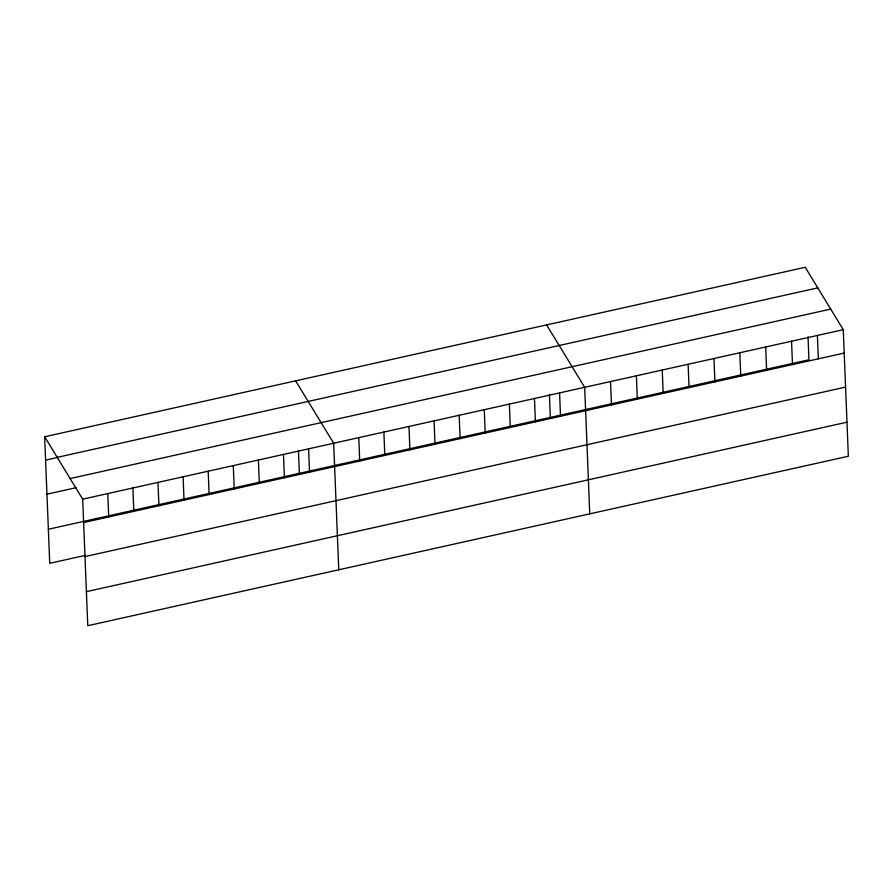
<?xml version="1.0" encoding="UTF-8"?>
<svg xmlns="http://www.w3.org/2000/svg" width="893" height="893" viewBox="0 0 893 893"><rect width="100%" height="100%" fill="white"/><g stroke="black" fill="none" stroke-linecap="round" stroke-linejoin="round"><path stroke-width="1.34" d="M44.65 436.766L805.229 267.286L843.271 329.696L848.35 456.234L87.771 625.714L82.692 499.165L44.65 436.766L49.729 563.304L85.404 555.357M57.208 457.361L817.776 287.881M45.588 460.129L57.476 457.473M70.134 478.57L830.713 309.101M46.961 494.175L76.017 487.701M82.692 499.165L843.271 329.696M48.367 529.259L808.946 359.779L808.02 336.84M83.629 522.528L844.209 353.059M85.002 556.585L845.571 387.104M86.409 591.657L846.977 422.188M546.628 324.907L584.669 387.316L589.76 513.855M295.639 380.842L333.681 443.241L338.76 569.79M817.408 335.455L818.345 358.819M791.544 341.215L792.482 364.578M765.692 346.975L766.629 370.338M739.828 352.746L740.766 376.109M713.965 358.506L714.913 381.869M688.112 364.266L689.05 387.629M662.249 370.026L663.186 393.389M636.385 375.786L637.334 399.149M610.533 381.557L611.471 404.92M559.576 392.909L560.514 416.272M549.429 394.472L550.345 417.399M534.472 398.501L535.409 421.864M509.378 404.094L510.316 427.457M484.274 409.686L485.212 433.049M459.181 415.278L460.118 438.642M434.076 420.871L435.014 444.234M408.983 426.463L409.92 449.826M383.878 432.056L384.816 455.419M358.785 437.648L359.723 461.011M308.587 448.833L309.525 472.196M298.429 450.396L299.356 473.335M283.483 454.425L284.421 477.788M258.39 460.018L259.327 483.381M233.285 465.61L234.223 488.973M208.192 471.203L209.129 494.566M183.087 476.795L184.025 500.158M157.983 482.387L158.932 505.751M132.89 487.98L133.827 511.343M107.785 493.572L108.734 516.935"/></g></svg>
